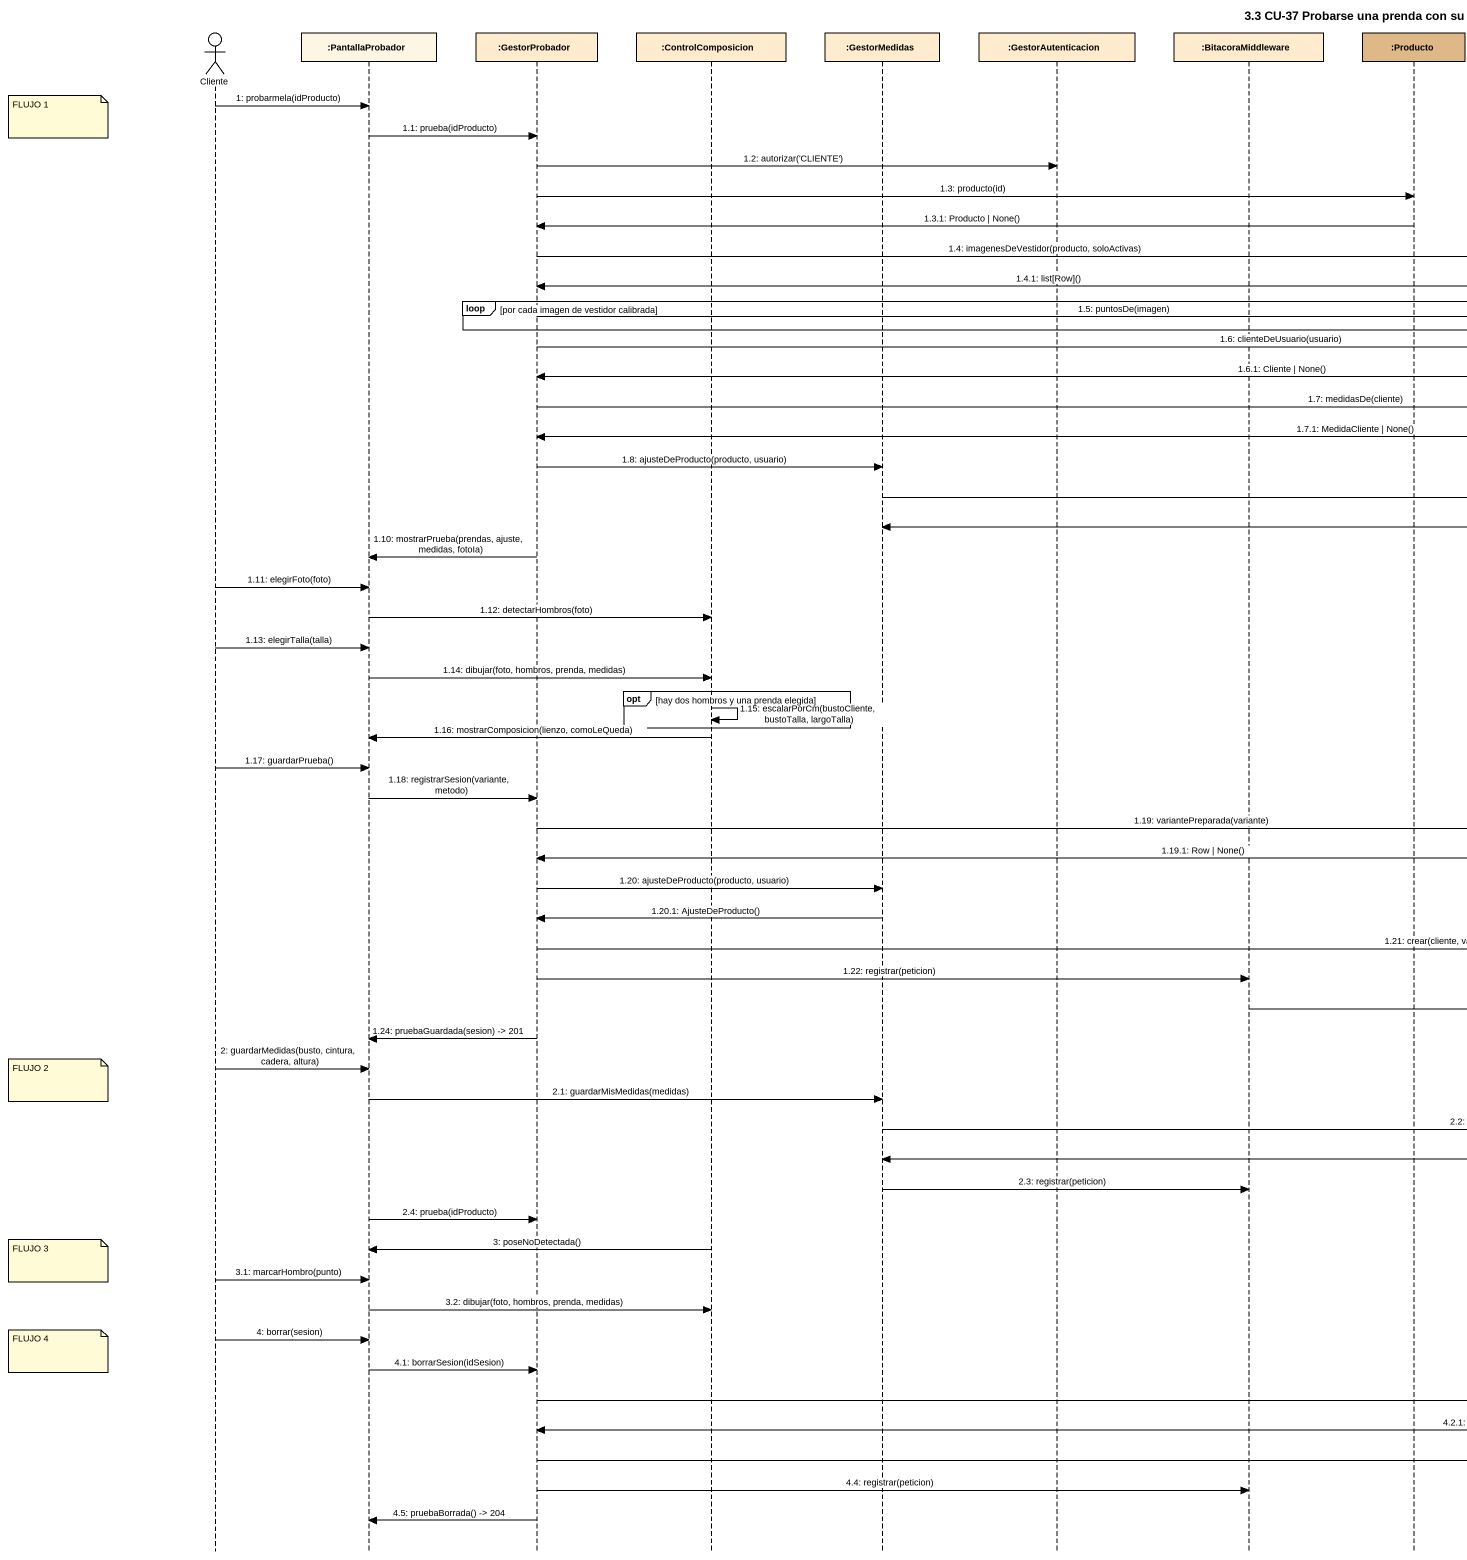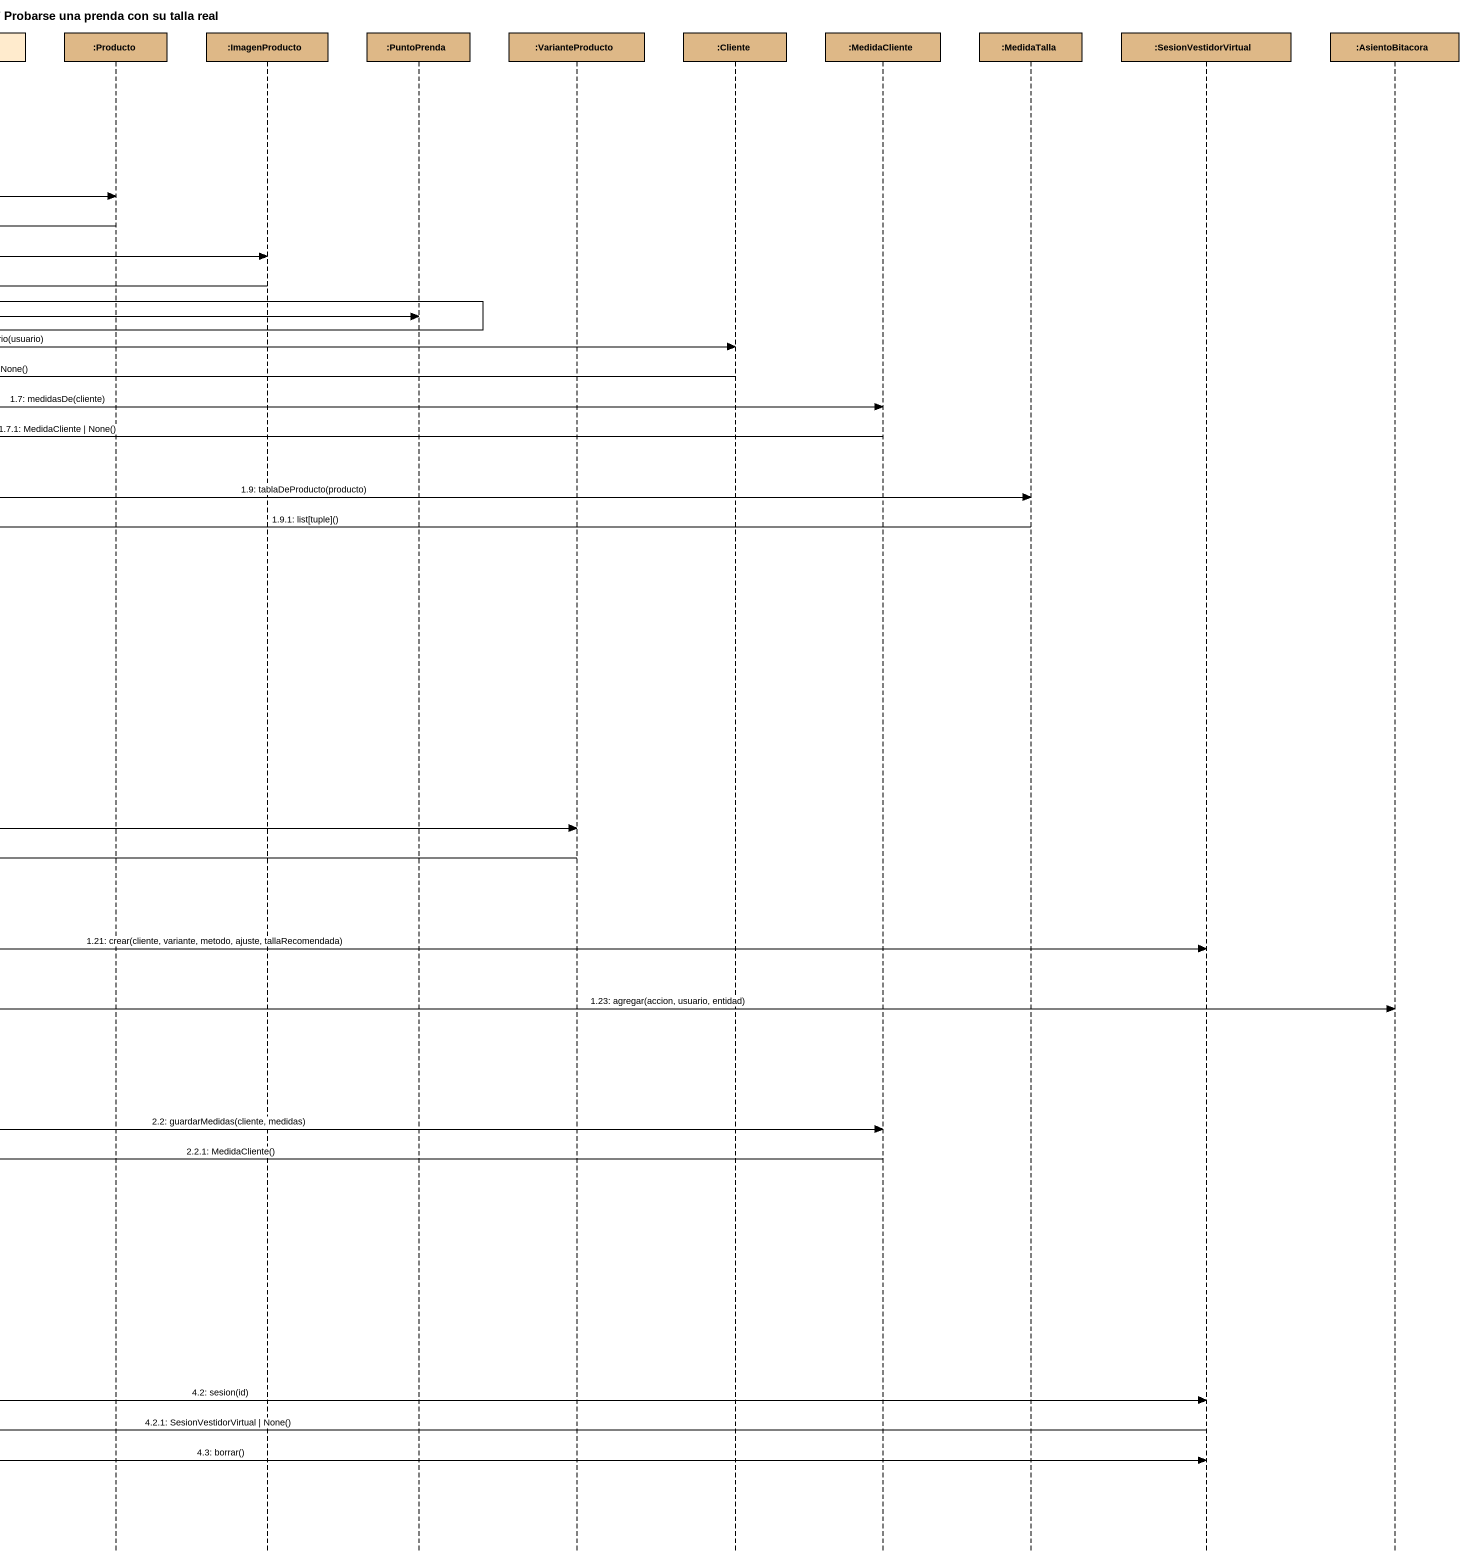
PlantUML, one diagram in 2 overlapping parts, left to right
@startuml
title 3.3 CU-37 Probarse una prenda con su talla real
hide footbox
actor Cliente
participant ":PantallaProbador" as PantallaProbador
participant ":GestorProbador" as GestorProbador #FFEBCD
participant ":ControlComposicion" as ControlComposicion #FFEBCD
participant ":GestorMedidas" as GestorMedidas #FFEBCD
participant ":GestorAutenticacion" as GestorAutenticacion #FFEBCD
participant ":BitacoraMiddleware" as BitacoraMiddleware #FFEBCD
participant ":Producto" as Producto #DEB887
participant ":ImagenProducto" as ImagenProducto #DEB887
participant ":PuntoPrenda" as PuntoPrenda #DEB887
participant ":VarianteProducto" as VarianteProducto #DEB887
participant ":Cliente" as Cliente_2 #DEB887
participant ":MedidaCliente" as MedidaCliente #DEB887
participant ":MedidaTalla" as MedidaTalla #DEB887
participant ":SesionVestidorVirtual" as SesionVestidorVirtual #DEB887
participant ":AsientoBitacora" as AsientoBitacora #DEB887

Cliente -> PantallaProbador : 1: probarmela(idProducto)
note left of Cliente : FLUJO 1
PantallaProbador -> GestorProbador : 1.1: prueba(idProducto)
GestorProbador -> GestorAutenticacion : 1.2: autorizar('CLIENTE')
GestorProbador -> Producto : 1.3: producto(id)
Producto -> GestorProbador : 1.3.1: Producto | None()
GestorProbador -> ImagenProducto : 1.4: imagenesDeVestidor(producto, soloActivas)
ImagenProducto -> GestorProbador : 1.4.1: list[Row]()
loop por cada imagen de vestidor calibrada
  GestorProbador -> PuntoPrenda : 1.5: puntosDe(imagen)
end
GestorProbador -> Cliente_2 : 1.6: clienteDeUsuario(usuario)
Cliente_2 -> GestorProbador : 1.6.1: Cliente | None()
GestorProbador -> MedidaCliente : 1.7: medidasDe(cliente)
MedidaCliente -> GestorProbador : 1.7.1: MedidaCliente | None()
GestorProbador -> GestorMedidas : 1.8: ajusteDeProducto(producto, usuario)
GestorMedidas -> MedidaTalla : 1.9: tablaDeProducto(producto)
MedidaTalla -> GestorMedidas : 1.9.1: list[tuple]()
GestorProbador -> PantallaProbador : 1.10: mostrarPrueba(prendas, ajuste, medidas, fotoIa)
Cliente -> PantallaProbador : 1.11: elegirFoto(foto)
PantallaProbador -> ControlComposicion : 1.12: detectarHombros(foto)
Cliente -> PantallaProbador : 1.13: elegirTalla(talla)
PantallaProbador -> ControlComposicion : 1.14: dibujar(foto, hombros, prenda, medidas)
opt hay dos hombros y una prenda elegida
  ControlComposicion -> ControlComposicion : 1.15: escalarPorCm(bustoCliente, bustoTalla, largoTalla)
end
ControlComposicion -> PantallaProbador : 1.16: mostrarComposicion(lienzo, comoLeQueda)
Cliente -> PantallaProbador : 1.17: guardarPrueba()
PantallaProbador -> GestorProbador : 1.18: registrarSesion(variante, metodo)
GestorProbador -> VarianteProducto : 1.19: variantePreparada(variante)
VarianteProducto -> GestorProbador : 1.19.1: Row | None()
GestorProbador -> GestorMedidas : 1.20: ajusteDeProducto(producto, usuario)
GestorMedidas -> GestorProbador : 1.20.1: AjusteDeProducto()
GestorProbador -> SesionVestidorVirtual : 1.21: crear(cliente, variante, metodo, ajuste, tallaRecomendada)
GestorProbador -> BitacoraMiddleware : 1.22: registrar(peticion)
BitacoraMiddleware -> AsientoBitacora : 1.23: agregar(accion, usuario, entidad)
GestorProbador -> PantallaProbador : 1.24: pruebaGuardada(sesion) -> 201
Cliente -> PantallaProbador : 2: guardarMedidas(busto, cintura, cadera, altura)
note left of Cliente : FLUJO 2
PantallaProbador -> GestorMedidas : 2.1: guardarMisMedidas(medidas)
GestorMedidas -> MedidaCliente : 2.2: guardarMedidas(cliente, medidas)
MedidaCliente -> GestorMedidas : 2.2.1: MedidaCliente()
GestorMedidas -> BitacoraMiddleware : 2.3: registrar(peticion)
PantallaProbador -> GestorProbador : 2.4: prueba(idProducto)
ControlComposicion -> PantallaProbador : 3: poseNoDetectada()
note left of Cliente : FLUJO 3
Cliente -> PantallaProbador : 3.1: marcarHombro(punto)
PantallaProbador -> ControlComposicion : 3.2: dibujar(foto, hombros, prenda, medidas)
Cliente -> PantallaProbador : 4: borrar(sesion)
note left of Cliente : FLUJO 4
PantallaProbador -> GestorProbador : 4.1: borrarSesion(idSesion)
GestorProbador -> SesionVestidorVirtual : 4.2: sesion(id)
SesionVestidorVirtual -> GestorProbador : 4.2.1: SesionVestidorVirtual | None()
GestorProbador -> SesionVestidorVirtual : 4.3: borrar()
GestorProbador -> BitacoraMiddleware : 4.4: registrar(peticion)
GestorProbador -> PantallaProbador : 4.5: pruebaBorrada() -> 204
@enduml
